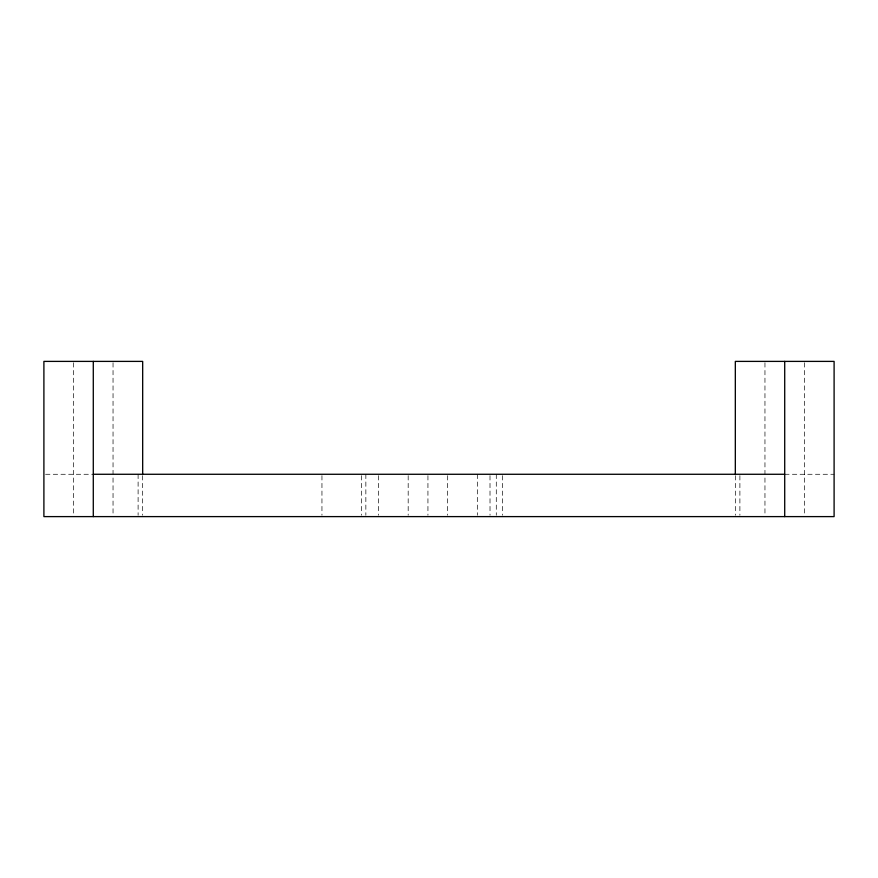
<?xml version="1.0" encoding="UTF-8"?>
<svg xmlns="http://www.w3.org/2000/svg" width="878" height="878" viewBox="0 0 878 878"><rect width="100%" height="100%" fill="white"/><g stroke="black" fill="none" stroke-linecap="round" stroke-linejoin="round"><path stroke-width="0.66" stroke-dasharray="4.39 3.29" d="M45.579 474.274L93.287 474.274M784.712 474.274L834.1 474.274M804.467 362.746L804.467 515.243M764.957 362.757L764.957 516.604M739.891 475.646L739.891 515.243M735.325 475.646L735.325 515.243M502.567 475.646L502.567 515.243M496.289 474.274L496.289 515.243M490.001 475.646L490.023 515.243M477.325 474.274L477.325 515.243M447.692 475.646L447.55 515.243M427.937 475.646L427.937 515.243M408.182 475.646L408.182 515.243M378.55 475.646L378.55 515.243M365.852 474.274L365.852 515.243M361.462 475.646L361.462 515.243M321.952 475.646L321.952 515.243M142.675 475.646L142.675 515.243M138.109 474.274L138.109 515.243M113.042 362.757L113.042 516.604M73.532 362.757L73.532 516.604"/><path stroke-width="1.32" d="M93.287 474.274L784.712 474.274M784.712 361.396L784.712 516.604M735.325 474.274L735.325 361.396L834.1 361.396L834.1 516.604L43.9 516.604L43.9 361.396L142.675 361.396L142.675 474.274M93.287 361.396L93.287 516.604"/></g></svg>
